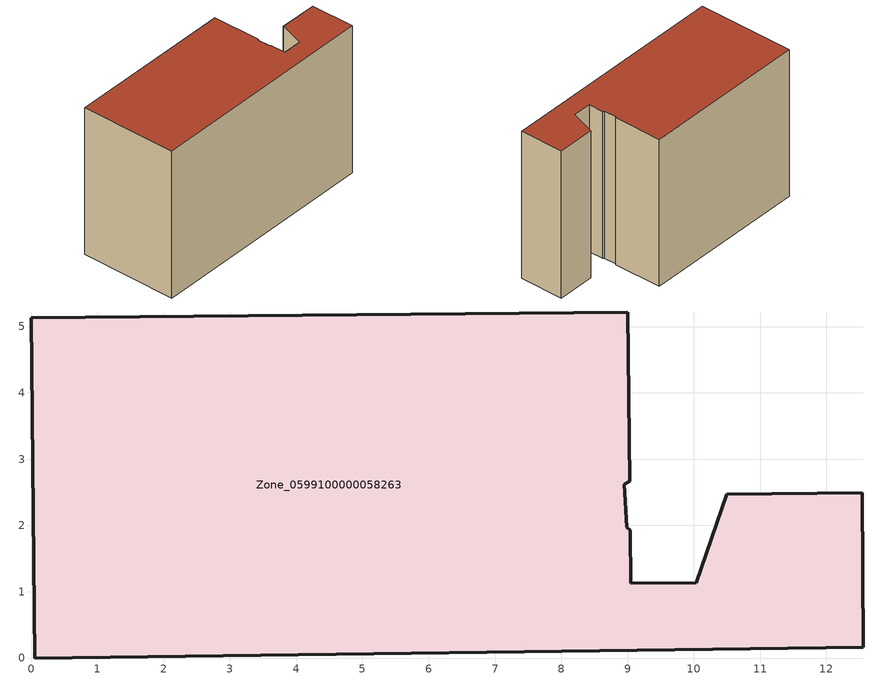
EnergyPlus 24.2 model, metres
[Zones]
Zone_0599100000058263
 floor ground (C_G): 9,5.22 9.03,2.67 8.95,2.62 8.98,1.97 9.04,1.93 9.05,1.13 10.04,1.14 10.5,2.47 12.54,2.49 12.56,0.16 0.06,0 0,5.13 z0
 wall outside (C_F): 0.06,0 12.56,0.16 12.54,2.49 10.5,2.47 10.04,1.14 9.05,1.13 9.04,1.93 8.98,1.97 8.95,2.62 9.03,2.67 9,5.22 0,5.13 0.06,0 z0:8.12
 roof outside (C_R): 9.05,1.13 9.04,1.93 8.98,1.97 8.95,2.62 9.03,2.67 9,5.22 0,5.13 0.06,0 12.56,0.16 12.54,2.49 10.5,2.47 10.04,1.14 z8.12
[BUILDING]
Pand.0599100000058263: North Axis=0; Terrain=City; Loads Convergence Tolerance Value=0.04; Temperature Convergence Tolerance Value=0.4; Solar Distribution=FullExterior; Maximum Number of Warmup Days=25; Minimum Number of Warmup Days=1
[Site:Location]
Rotterdam.The.Hague.AP_ZH_NLD Design_Conditions: Latitude=51.96; Longitude=4.45; Time Zone=1; Elevation=-4.5
[SITE:GROUNDTEMPERATURE:BUILDINGSURFACE]
18, 18, 18, 18, 18, 18, 18, 18, 18, 18, 18, 18
[MATERIAL] Thermal Absorptance=0.9; Solar Absorptance=0.7; Visible Absorptance=0.7
Name | Roughness | Thickness | Conductivity | Density | Specific Heat
G.TI.1975-1991 | MediumSmooth | 0.15 | 0.288461 | 540 | 1210
F.TI.1975-1991 | Rough | 0.3 | 0.230769 | 1920 | 840
R.TI.1975-1991 | MediumRough | 0.2 | 0.153846 | 1500 | 1000
[CONSTRUCTION]
C_G: G.TI.1975-1991
C_F: F.TI.1975-1991
C_R: R.TI.1975-1991
[ZONE]
Zone_0599100000058263: Type=1; Multiplier=1; Ceiling Height=Autocalculate; Volume=Autocalculate; Floor Area=autocalculate; Part of Total Floor Area=Yes
[ZONEINFILTRATION:DESIGNFLOWRATE]
Infil_Zone_0599100000058263: Zone or ZoneList or Space or SpaceList=Zone_0599100000058263; Schedule=AlwaysOn; Design Flow Rate Calculation Method=Flow/Area; Flow Rate per Floor Area=0.003; Constant Term Coefficient=1; Temperature Term Coefficient=0; Velocity Term Coefficient=0; Velocity Squared Term Coefficient=0
[HVACTEMPLATE:ZONE:IDEALLOADSAIRSYSTEM]
Zone_0599100000058263: Maximum Heating Supply Air Temperature=50; Minimum Cooling Supply Air Temperature=13; Maximum Heating Supply Air Humidity Ratio=0.0156; Minimum Cooling Supply Air Humidity Ratio=0.0077; Heating Limit=NoLimit; Cooling Limit=NoLimit; Dehumidification Control Type=ConstantSensibleHeatRatio; Cooling Sensible Heat Ratio=0.7; Dehumidification Setpoint=60; Humidification Control Type=None; Humidification Setpoint=30; Outdoor Air Method=None; Outdoor Air Flow Rate per Person=0.00944; Outdoor Air Flow Rate per Zone Floor Area=0; Outdoor Air Flow Rate per Zone=0; Demand Controlled Ventilation Type=None; Outdoor Air Economizer Type=NoEconomizer; Heat Recovery Type=None; Sensible Heat Recovery Effectiveness=0.7; Latent Heat Recovery Effectiveness=0.65
[ZONECONTROL:THERMOSTAT]
ThermostatControl_Zone_0599100000058263: Zone or ZoneList=Zone_0599100000058263; Control Type Schedule=DualSetpointControlType; Control 1=Thermostat_Zone_0599100000058263; Temperature Difference Between Cutout And Setpoint=0
[THERMOSTATSETPOINT:DUALSETPOINT]
Thermostat_Zone_0599100000058263: Heating Setpoint Temperature Schedule=HeatingSetpoint_Zone_0599100000058263; Cooling Setpoint Temperature Schedule=CoolingSetpoint_Zone_0599100000058263
[SCHEDULE:COMPACT]
HeatingSetpoint_Zone_0599100000058263: Through: 12/31, For: AllDays, Until: 24:00, 21
CoolingSetpoint_Zone_0599100000058263: Through: 12/31, For: AllDays, Until: 24:00, 24
DualSetpointControlType: Through: 12/31, For: AllDays, Until: 24:00, 4
AlwaysOn: Through: 12/31, For: AllDays, Until: 24:00, 1
